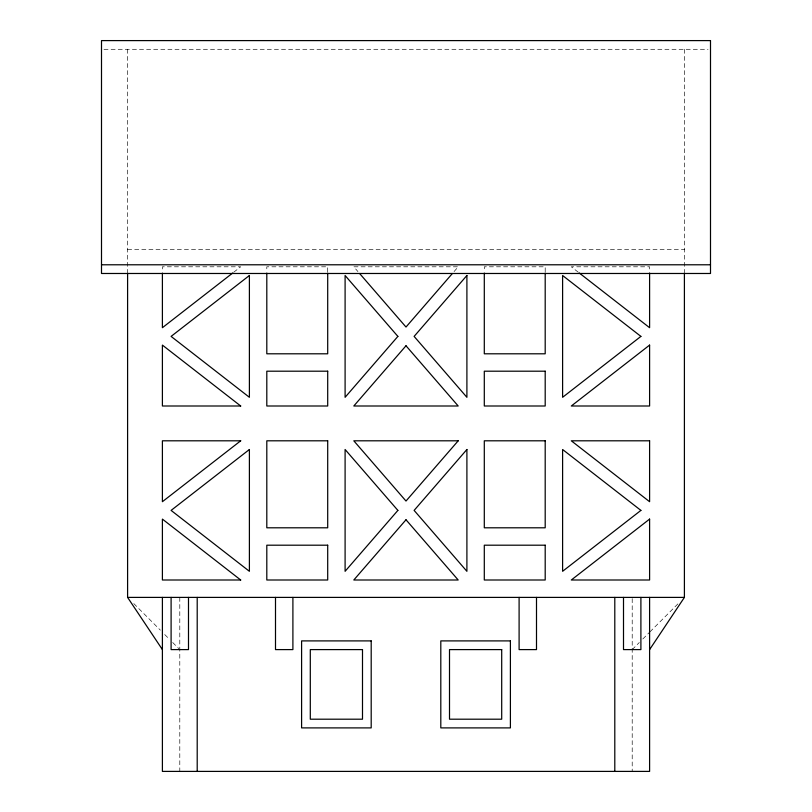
<?xml version="1.0" encoding="UTF-8"?>
<svg xmlns="http://www.w3.org/2000/svg" width="812" height="812" viewBox="0 0 812 812"><rect width="100%" height="100%" fill="white"/><g stroke="black" fill="none" stroke-linecap="round" stroke-linejoin="round"><path stroke-width="0.61" stroke-dasharray="4.06 3.04" d="M454.06 271.584L458.201 266.803L353.799 266.803L357.94 271.584M632.203 649.6L639.277 642.525M642.82 638.983L649.011 632.792M649.894 631.909L678.203 603.59M233.765 272.193L240.697 266.803L162.4 266.803L162.4 271.878M103.987 49.299L708.013 49.299M127.596 249.396L684.404 249.396M578.235 272.193L571.303 266.803L649.6 266.803L649.6 271.878M133.797 603.59L160.34 630.132M164.755 634.558L169.18 638.983M172.723 642.525L178.914 648.717M684.404 49.299L684.404 272.182M632.203 598.647L632.203 771.4M545.197 271.847L545.197 266.803L484.297 266.803L484.297 271.847M327.703 271.847L327.703 266.803L266.803 266.803L266.803 271.847M179.797 597.399L179.797 771.4M127.596 49.299L127.596 272.182"/><path stroke-width="1.22" d="M649.6 649.6L684.404 597.399L684.404 273.015M452.396 273.492L406 327.033L359.604 273.492M232.77 272.964L162.4 327.703L162.4 273.147M101.5 264.783L710.5 264.783M127.596 273.015L127.596 597.399L684.404 597.399M579.23 272.964L649.6 327.703L649.6 273.015M127.596 597.399L162.4 649.6M649.6 597.399L649.6 771.4L162.4 771.4L162.4 597.399M640.901 597.399L640.901 649.6L623.504 649.6L623.504 597.399M614.796 597.399L614.796 771.4M545.197 273.106L545.197 353.799L484.297 353.799L484.297 273.106M536.499 597.399L536.499 649.6L519.101 649.6L519.101 597.399M327.703 273.106L327.703 353.799L266.803 353.799L266.803 273.106M292.899 597.399L292.899 649.6L275.501 649.6L275.501 597.399M197.204 597.399L197.204 771.4M188.496 597.399L188.496 649.6L171.099 649.6L171.099 597.399M397.88 336.401L345.1 397.301L345.1 275.501L397.88 336.401M406 345.77L353.799 406L458.201 406L406 345.77M466.9 275.501L414.12 336.401L466.9 397.301L466.9 275.501M397.88 510.403L345.1 571.303L345.1 449.503L397.88 510.403M458.201 440.804L406 501.034L353.799 440.804L458.201 440.804M406 519.771L353.799 580.001L458.201 580.001L406 519.771M466.9 449.503L414.12 510.403L466.9 571.303L466.9 449.503M249.396 275.501L171.099 336.401L249.396 397.301L249.396 275.501M240.697 440.804L162.4 501.704L162.4 440.804L240.697 440.804M249.396 449.503L171.099 510.403L249.396 571.303L249.396 449.503M640.901 336.401L562.604 397.301L562.604 275.501L640.901 336.401M649.6 345.1L571.303 406L649.6 406L649.6 345.1M640.901 510.403L562.604 571.303L562.604 449.503L640.901 510.403M649.6 519.101L571.303 580.001L649.6 580.001L649.6 519.101M710.5 40.6L101.5 40.6L101.5 273.482L710.5 273.482L710.5 40.6M327.703 371.196L266.803 371.196L266.803 406L327.703 406L327.703 371.196M545.197 371.196L484.297 371.196L484.297 406L545.197 406L545.197 371.196M240.697 406L162.4 406L162.4 345.1L240.697 406M327.703 440.804L266.803 440.804L266.803 527.8L327.703 527.8L327.703 440.804M545.197 440.804L484.297 440.804L484.297 527.8L545.197 527.8L545.197 440.804M649.6 440.804L571.303 440.804L649.6 501.704L649.6 440.804M327.703 545.197L266.803 545.197L266.803 580.001L327.703 580.001L327.703 545.197M545.197 545.197L484.297 545.197L484.297 580.001L545.197 580.001L545.197 545.197M240.697 580.001L162.4 580.001L162.4 519.101L240.697 580.001M371.196 640.901L301.597 640.901L301.597 727.897L371.196 727.897L371.196 640.901M510.403 640.901L440.804 640.901L440.804 727.897L510.403 727.897L510.403 640.901M362.497 649.6L310.296 649.6L310.296 719.199L362.497 719.199L362.497 649.6M501.704 649.6L449.503 649.6L449.503 719.199L501.704 719.199L501.704 649.6"/></g></svg>
